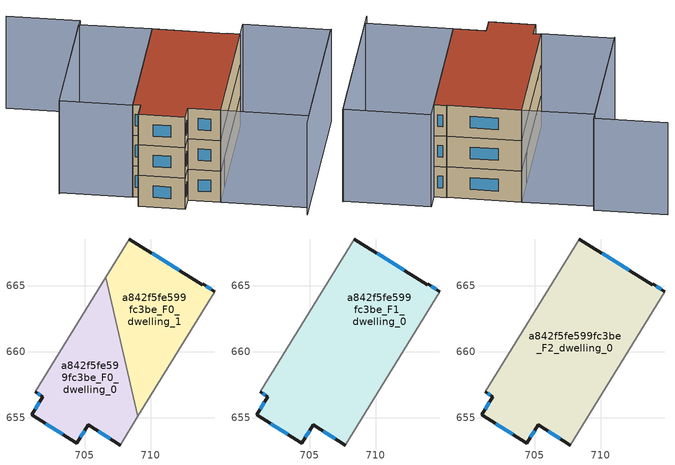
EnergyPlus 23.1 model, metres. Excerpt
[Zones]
a842f5fe599fc3be_F0_dwelling_0
 floor ground (EU_floor_Construction): 706.61,665.67 709.03,655.09 707.68,652.92 705.26,654.44 704.39,653.07 700.96,655.22 701.82,656.59 701.23,656.97 z0
 wall outside (EU_wall_Construction): 701.23,656.97 701.82,656.59 700.96,655.22 704.39,653.07 705.26,654.44 707.68,652.92 z0:3
 wall adiabatic (EU_wall_Construction): 707.68,652.92 709.03,655.09 / 706.61,665.67 701.23,656.97 z0:3
 wall to a842f5fe599fc3be_F0_dwelling_1 (EU_wall_Construction): 709.03,655.09 706.61,665.67 z0:3
 window (EU_Window_Construction): 706.01,653.97 706.93,653.39 / 704.66,653.49 704.99,654.01 / 702.03,654.55 703.32,653.74 / 701.56,656.17 701.23,655.65 / 701.42,656.85 701.64,656.71 z0.93:2.07
a842f5fe599fc3be_F0_dwelling_1
 floor ground (EU_floor_Construction): 713.95,665.16 714.89,664.57 709.03,655.09 706.61,665.67 708.4,668.56 713.91,665.1 z0
 wall outside (EU_wall_Construction): 714.89,664.57 713.95,665.16 713.91,665.1 708.4,668.56 z0:3
 wall adiabatic (EU_wall_Construction): 709.03,655.09 714.89,664.57 / 708.4,668.56 706.61,665.67 z0:3
 window (EU_Window_Construction): 712.19,666.18 710.11,667.48 / 714.6,664.76 714.24,664.98 z0.93:2.07
a842f5fe599fc3be_F1_dwelling_0
 floor to a842f5fe599fc3be_F0_dwelling_0 (EU_floor_Construction): 706.61,665.66 709.02,655.09 707.68,652.92 705.25,654.44 704.39,653.07 700.96,655.22 701.82,656.59 701.23,656.97 z3
 floor to a842f5fe599fc3be_F0_dwelling_1 (EU_floor_Construction): 713.95,665.16 714.89,664.57 709.02,655.09 706.61,665.66 708.4,668.56 713.91,665.1 z3
 wall outside (EU_wall_Construction): 714.89,664.57 713.95,665.16 713.91,665.1 708.4,668.56 / 701.23,656.97 701.82,656.59 700.96,655.22 704.39,653.07 705.26,654.44 707.68,652.92 z3:6
 wall adiabatic (EU_wall_Construction): 708.4,668.56 701.23,656.97 / 707.68,652.92 714.89,664.57 z3:6
 window (EU_Window_Construction): 712.19,666.18 710.11,667.48 / 714.6,664.76 714.24,664.98 / 706.01,653.97 706.93,653.39 / 704.66,653.49 704.99,654.01 / 702.03,654.55 703.32,653.74 / 701.56,656.17 701.23,655.65 / 701.42,656.85 701.64,656.71 z3.93:5.07
a842f5fe599fc3be_F2_dwelling_0
 floor to a842f5fe599fc3be_F1_dwelling_0 (EU_floor_Construction): 713.95,665.16 714.89,664.57 707.68,652.92 705.25,654.44 704.39,653.07 700.96,655.22 701.82,656.59 701.23,656.97 708.4,668.56 713.91,665.1 z6
 wall outside (EU_wall_Construction): 714.89,664.57 713.95,665.16 713.91,665.1 708.4,668.56 / 701.23,656.97 701.82,656.59 700.96,655.22 704.39,653.07 705.26,654.44 707.68,652.92 z6:9
 wall adiabatic (EU_wall_Construction): 708.4,668.56 701.23,656.97 / 707.68,652.92 714.89,664.57 z6:9
 window (EU_Window_Construction): 712.19,666.18 710.11,667.48 / 714.6,664.76 714.24,664.98 / 706.01,653.97 706.93,653.39 / 704.66,653.49 704.99,654.01 / 702.03,654.55 703.32,653.74 / 701.56,656.17 701.23,655.65 / 701.42,656.85 701.64,656.71 z6.93:8.07
 roof outside (EU_roof_Construction): 707.68,652.92 714.89,664.57 713.95,665.16 713.91,665.1 708.4,668.56 701.23,656.97 701.82,656.59 700.96,655.22 704.39,653.07 705.26,654.44 z9
shading: 713.46,647.77 722.31,662.08 / 697.95,675.87 703.42,672.47 / 703.42,672.47 695.72,660.12 / 707.66,652.88 715.81,666.06 / 715.81,666.06 722.29,662.05 / 722.29,662.05 714.14,648.87 / 714.14,648.87 707.66,652.88 / 695.78,660.22 703,671.9 / 703,671.9 708.4,668.57 / 708.4,668.57 701.18,656.88 / 701.18,656.88 695.78,660.22 z0:9
[Building]
EU S2 Campaign: North Axis=0; Terrain=City; Solar Distribution=FullExterior
[Site:Location]
Montreal-Trudeau.Intl.AP: Latitude=45.4667; Longitude=-73.75; Time Zone=-5; Elevation=36
[SizingPeriod:WeatherFileDays]
AnnualSizingPeriod: Begin Month=1; Begin Day of Month=1; End Month=12; End Day of Month=31; Day of Week for Start Day=Monday; Use Weather File Daylight Saving Period=No; Use Weather File Rain and Snow Indicators=No
[MATERIAL]
EU_InternalMass_Material: Roughness=MediumRough; Thickness=0.1; Conductivity=1; Density=1800; Specific Heat=900; Thermal Absorptance=0.9; Solar Absorptance=0.7; Visible Absorptance=0.7
[MATERIAL:NOMASS] Roughness=MediumRough; Thermal Absorptance=0.9; Solar Absorptance=0.7; Visible Absorptance=0.7
Name | Thermal Resistance
EU_wall_NoMass; EU_floor_NoMass | 1.36485
EU_roof_NoMass | 2.55992
[WINDOWMATERIAL:SIMPLEGLAZINGSYSTEM]
EU_Window_SimpleGlazing: UFactor=3.92339; Solar Heat Gain Coefficient=0.8; Visible Transmittance=0.8
[CONSTRUCTION]
EU_wall_Construction: EU_wall_NoMass
EU_roof_Construction: EU_roof_NoMass
EU_floor_Construction: EU_floor_NoMass
EU_Window_Construction: EU_Window_SimpleGlazing
EU_InternalMass_Construction: EU_InternalMass_Material
[ZONE] Type=1; Multiplier=1; Ceiling Height=autocalculate; Floor Area=autocalculate; Part of Total Floor Area=Yes
Name | Volume
a842f5fe599fc3be_F0_dwelling_0; a842f5fe599fc3be_F0_dwelling_1 | 165.749
a842f5fe599fc3be_F1_dwelling_0 | 331.496
a842f5fe599fc3be_F2_dwelling_0 | 331.504
[INTERNALMASS] Construction=EU_InternalMass_Construction
Name | Zone or ZoneList | Surface Area
a842f5fe599fc3be_F0_dwelling_0_EU_InternalMass | a842f5fe599fc3be_F0_dwelling_0 | 55.2499
a842f5fe599fc3be_F0_dwelling_1_EU_InternalMass | a842f5fe599fc3be_F0_dwelling_1 | 55.2502
a842f5fe599fc3be_F1_dwelling_0_EU_InternalMass | a842f5fe599fc3be_F1_dwelling_0 | 110.501
a842f5fe599fc3be_F2_dwelling_0_EU_InternalMass | a842f5fe599fc3be_F2_dwelling_0 | 110.501
[OTHEREQUIPMENT] Fuel Type=Electricity; Design Level Calculation Method=Watts/Area; Power per Zone Floor Area=1; Fraction Latent=0; Fraction Radiant=0; Fraction Lost=0; Carbon Dioxide Generation Rate=0; EndUse Subcategory=EU_Step8_InternalGains
Name | Zone or ZoneList or Space or SpaceList | Schedule
EU_Step8_InternalGain_a842f5fe599fc3be_F0_dwelling_0_f000 | a842f5fe599fc3be_F0_dwelling_0 | EU_Step8_GainSchedule_a842f5fe599fc3be_F0_dwelling_0_f000
EU_Step8_InternalGain_a842f5fe599fc3be_F0_dwelling_1_f000 | a842f5fe599fc3be_F0_dwelling_1 | EU_Step8_GainSchedule_a842f5fe599fc3be_F0_dwelling_1_f000
EU_Step8_InternalGain_a842f5fe599fc3be_F1_dwelling_0_f000 | a842f5fe599fc3be_F1_dwelling_0 | EU_Step8_GainSchedule_a842f5fe599fc3be_F1_dwelling_0_f000
EU_Step8_InternalGain_a842f5fe599fc3be_F2_dwelling_0_f000 | a842f5fe599fc3be_F2_dwelling_0 | EU_Step8_GainSchedule_a842f5fe599fc3be_F2_dwelling_0_f000
[ZONEVENTILATION:DESIGNFLOWRATE] Schedule=EU_AlwaysOn; Design Flow Rate Calculation Method=AirChanges/Hour; Air Changes per Hour=0.860309; Ventilation Type=Natural; Fan Pressure Rise=0; Fan Total Efficiency=1; Constant Term Coefficient=1; Temperature Term Coefficient=0; Velocity Term Coefficient=0; Velocity Squared Term Coefficient=0; Minimum Indoor Temperature=-100; Maximum Indoor Temperature=100; Delta Temperature=-100; Minimum Outdoor Temperature=-100; Maximum Outdoor Temperature=100; Maximum Wind Speed=40
Name | Zone or ZoneList or Space or SpaceList
EU_ConstantAir_a842f5fe599fc3be_F0_dwelling_0 | a842f5fe599fc3be_F0_dwelling_0
EU_ConstantAir_a842f5fe599fc3be_F0_dwelling_1 | a842f5fe599fc3be_F0_dwelling_1
EU_ConstantAir_a842f5fe599fc3be_F1_dwelling_0 | a842f5fe599fc3be_F1_dwelling_0
EU_ConstantAir_a842f5fe599fc3be_F2_dwelling_0 | a842f5fe599fc3be_F2_dwelling_0
[HVACTEMPLATE:THERMOSTAT] Constant Heating Setpoint=20; Constant Cooling Setpoint=50
EU_HeatOnly_a842f5fe599fc3be_F0_dwelling_0; EU_HeatOnly_a842f5fe599fc3be_F0_dwelling_1; EU_HeatOnly_a842f5fe599fc3be_F1_dwelling_0; EU_HeatOnly_a842f5fe599fc3be_F2_dwelling_0
[HVACTEMPLATE:ZONE:IDEALLOADSAIRSYSTEM] System Availability Schedule=EU_AlwaysOn; Maximum Heating Supply Air Temperature=50; Minimum Cooling Supply Air Temperature=13; Maximum Heating Supply Air Humidity Ratio=0.0156; Minimum Cooling Supply Air Humidity Ratio=0.0077; Heating Limit=NoLimit; Cooling Limit=NoLimit; Heating Availability Schedule=EU_AlwaysOn; Cooling Availability Schedule=EU_CoolingOff; Dehumidification Control Type=ConstantSensibleHeatRatio; Cooling Sensible Heat Ratio=0.7; Dehumidification Setpoint=60; Humidification Control Type=None; Humidification Setpoint=30; Outdoor Air Method=None; Outdoor Air Flow Rate per Person=0.00944; Outdoor Air Flow Rate per Zone Floor Area=0; Outdoor Air Flow Rate per Zone=0; Demand Controlled Ventilation Type=None; Outdoor Air Economizer Type=NoEconomizer; Heat Recovery Type=None; Sensible Heat Recovery Effectiveness=0.7; Latent Heat Recovery Effectiveness=0.65
Name | Template Thermostat
a842f5fe599fc3be_F0_dwelling_0 | EU_HeatOnly_a842f5fe599fc3be_F0_dwelling_0
a842f5fe599fc3be_F0_dwelling_1 | EU_HeatOnly_a842f5fe599fc3be_F0_dwelling_1
a842f5fe599fc3be_F1_dwelling_0 | EU_HeatOnly_a842f5fe599fc3be_F1_dwelling_0
a842f5fe599fc3be_F2_dwelling_0 | EU_HeatOnly_a842f5fe599fc3be_F2_dwelling_0
[SIZING:ZONE] Zone Cooling Design Supply Air Temperature Input Method=SupplyAirTemperature; Zone Cooling Design Supply Air Temperature=13; Zone Heating Design Supply Air Temperature Input Method=SupplyAirTemperature; Zone Heating Design Supply Air Temperature=50; Zone Cooling Design Supply Air Humidity Ratio=0.008; Zone Heating Design Supply Air Humidity Ratio=0.008; Cooling Design Air Flow Method=DesignDay; Cooling Design Air Flow Rate=0; Cooling Minimum Air Flow per Zone Floor Area=0.000762; Cooling Minimum Air Flow=0; Cooling Minimum Air Flow Fraction=0.2; Heating Design Air Flow Method=DesignDay; Heating Design Air Flow Rate=0; Heating Maximum Air Flow per Zone Floor Area=0.002032; Heating Maximum Air Flow=0.141576; Heating Maximum Air Flow Fraction=0.3; Account for Dedicated Outdoor Air System=No; Dedicated Outdoor Air System Control Strategy=NeutralSupplyAir; Dedicated Outdoor Air Low Setpoint Temperature for Design=autosize; Dedicated Outdoor Air High Setpoint Temperature for Design=autosize; Zone Load Sizing Method=Sensible Load Only No Latent Load; Zone Latent Cooling Design Supply Air Humidity Ratio Input Method=HumidityRatioDifference; Zone Cooling Design Supply Air Humidity Ratio Difference=0.005; Zone Latent Heating Design Supply Air Humidity Ratio Input Method=HumidityRatioDifference; Zone Humidification Design Supply Air Humidity Ratio Difference=0.005
a842f5fe599fc3be_F0_dwelling_0; a842f5fe599fc3be_F0_dwelling_1; a842f5fe599fc3be_F1_dwelling_0; a842f5fe599fc3be_F2_dwelling_0
[SCHEDULE:CONSTANT]
Name | Hourly Value
EU_AlwaysOn | 1
EU_CoolingOff | 0
[SCHEDULE:FILE] Column Number=1; Rows to Skip at Top=0; Number of Hours of Data=8760; Column Separator=Comma; Interpolate to Timestep=No; Minutes per Item=60; Adjust Schedule for Daylight Savings=Yes
Name | File
EU_Step8_GainSchedule_a842f5fe599fc3be_F0_dwelling_0_f000 | ../../schedules/a842f5fe599fc3be/a842f5fe599fc3be_F0_dwelling_0_f000_gain.csv
EU_Step8_GainSchedule_a842f5fe599fc3be_F0_dwelling_1_f000 | ../../schedules/a842f5fe599fc3be/a842f5fe599fc3be_F0_dwelling_1_f000_gain.csv
EU_Step8_GainSchedule_a842f5fe599fc3be_F1_dwelling_0_f000 | ../../schedules/a842f5fe599fc3be/a842f5fe599fc3be_F1_dwelling_0_f000_gain.csv
EU_Step8_GainSchedule_a842f5fe599fc3be_F2_dwelling_0_f000 | ../../schedules/a842f5fe599fc3be/a842f5fe599fc3be_F2_dwelling_0_f000_gain.csv
